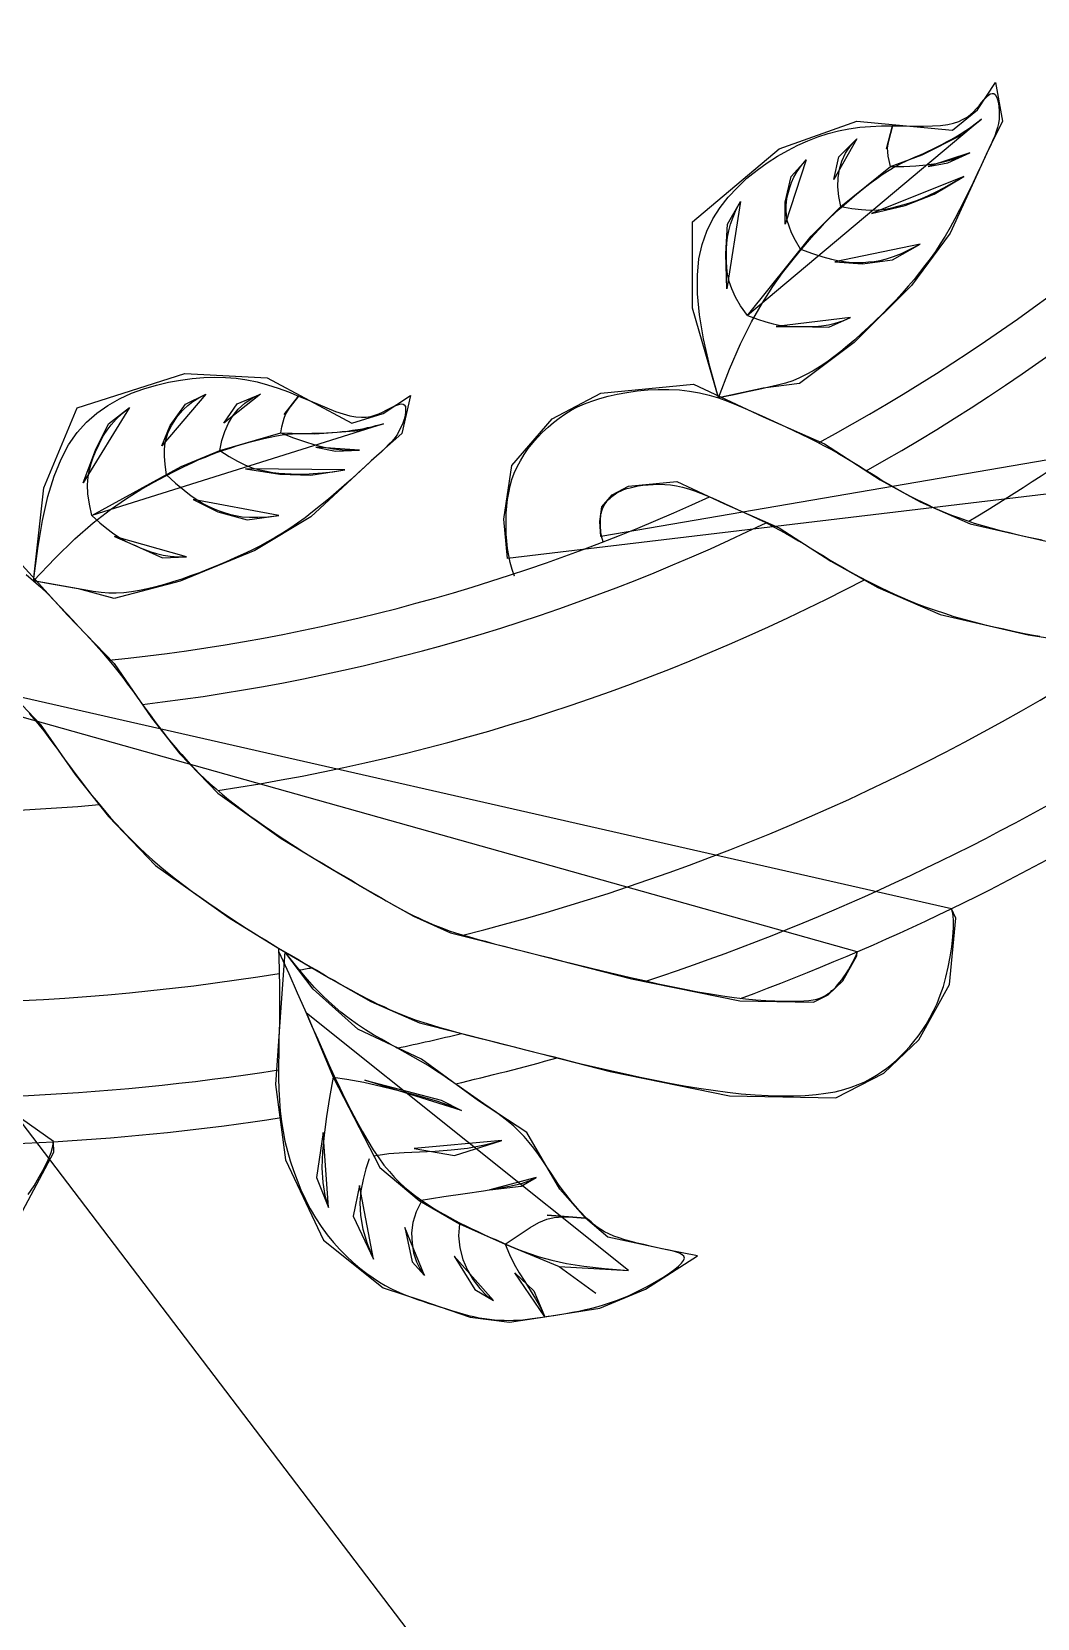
# Model space of a CAD drawing. Header units: metres. Extents: x -2293 to -1333, y 0 to 2180.
# Drawn here: x -1806.8 to -1760.3, y 1544.8 to 1618.2 of the extents above; entities that cross this region are included whole.
import ezdxf

# ---------------------------------------------------------------- set-up
doc = ezdxf.new("R2010")
doc.units = ezdxf.units.M
doc.layers.add('3', color=3, linetype='Continuous')

msp = doc.modelspace()

# ---------------------------------------------------------------- linework, layer by layer
at = {"layer": '3'}
msp.add_line((-2212.86, 2100), (-1412.86, 1050), dxfattribs=at)
for points in [[(-1775.04, 1601.22), (-1775.04, 1601.22), (-1775.44, 1602.68), (-1775.73, 1603.95), (-1775.92, 1605.07), (-1776.02, 1606.04), (-1776.02, 1606.9), (-1775.95, 1607.65), (-1775.8, 1608.32), (-1775.58, 1608.93), (-1775.3, 1609.5), (-1774.97, 1610.03), (-1774.59, 1610.51), (-1774.17, 1610.96), (-1773.73, 1611.38), (-1773.26, 1611.75), (-1772.79, 1612.09), (-1772.31, 1612.4), (-1771.84, 1612.67), (-1771.37, 1612.91), (-1770.91, 1613.12), (-1770.44, 1613.3), (-1769.97, 1613.45), (-1769.49, 1613.58), (-1769.01, 1613.67), (-1768.51, 1613.74), (-1768.01, 1613.78), (-1767.5, 1613.8), (-1766.99, 1613.8), (-1766.49, 1613.8), (-1766.01, 1613.79), (-1765.56, 1613.79), (-1765.14, 1613.8), (-1764.77, 1613.82), (-1764.44, 1613.87), (-1764.17, 1613.93), (-1763.93, 1614.01), (-1763.72, 1614.11), (-1763.54, 1614.21), (-1763.38, 1614.33), (-1763.25, 1614.46), (-1763.12, 1614.6), (-1762.99, 1614.74), (-1762.88, 1614.88), (-1762.77, 1615.01), (-1762.66, 1615.12), (-1762.56, 1615.21), (-1762.47, 1615.28), (-1762.38, 1615.31), (-1762.31, 1615.3), (-1762.24, 1615.25), (-1762.18, 1615.15), (-1762.13, 1615.02), (-1762.09, 1614.86), (-1762.07, 1614.69), (-1762.05, 1614.5), (-1762.05, 1614.3), (-1762.06, 1614.11), (-1762.09, 1613.92), (-1762.13, 1613.73), (-1762.19, 1613.54), (-1762.26, 1613.34), (-1762.36, 1613.12), (-1762.46, 1612.88), (-1762.59, 1612.62), (-1762.73, 1612.31), (-1762.89, 1611.97), (-1763.07, 1611.59), (-1763.26, 1611.19), (-1763.46, 1610.78), (-1763.67, 1610.35), (-1763.89, 1609.92), (-1764.11, 1609.5), (-1764.33, 1609.1), (-1764.56, 1608.71), (-1764.78, 1608.35), (-1765.01, 1608), (-1765.25, 1607.66), (-1765.49, 1607.34), (-1765.74, 1607.02), (-1765.99, 1606.7), (-1766.27, 1606.39), (-1766.55, 1606.07), (-1766.84, 1605.75), (-1767.15, 1605.43), (-1767.46, 1605.11), (-1767.78, 1604.8), (-1768.1, 1604.5), (-1768.42, 1604.2), (-1768.74, 1603.91), (-1769.07, 1603.63), (-1769.39, 1603.37), (-1769.71, 1603.12), (-1770.03, 1602.88), (-1770.34, 1602.67), (-1770.66, 1602.47), (-1770.98, 1602.3), (-1771.29, 1602.15), (-1771.61, 1602.02), (-1771.95, 1601.91), (-1772.31, 1601.81), (-1772.71, 1601.72), (-1773.17, 1601.62), (-1773.7, 1601.5), (-1774.32, 1601.37), (-1775.04, 1601.22), (-1776.25, 1605.37), (-1776.25, 1609.37), (-1772.24, 1612.75), (-1768.65, 1614.02), (-1764.22, 1613.6), (-1763.06, 1614.55), (-1762.22, 1615.81), (-1761.9, 1614.02), (-1762.54, 1612.75), (-1764.33, 1608.85), (-1766.12, 1606.42), (-1768.76, 1603.78), (-1771.29, 1601.89), (-1772.98, 1601.67), (-1775.04, 1601.22)], [(-1775.04, 1601.22), (-1775.04, 1601.22), (-1774.53, 1602.56), (-1774.02, 1603.73), (-1773.51, 1604.74), (-1773.01, 1605.62), (-1772.53, 1606.37), (-1772.08, 1607.01), (-1771.65, 1607.55), (-1771.27, 1608.02), (-1770.93, 1608.42), (-1770.63, 1608.76), (-1770.36, 1609.06), (-1770.12, 1609.32), (-1769.89, 1609.55), (-1769.67, 1609.76), (-1769.46, 1609.96), (-1769.23, 1610.16), (-1769, 1610.36), (-1768.75, 1610.57), (-1768.49, 1610.78), (-1768.24, 1610.99), (-1767.98, 1611.18), (-1767.72, 1611.37), (-1767.47, 1611.55), (-1767.23, 1611.71), (-1767, 1611.85), (-1766.78, 1611.97), (-1766.57, 1612.08), (-1766.37, 1612.18), (-1766.17, 1612.27), (-1765.97, 1612.36), (-1765.77, 1612.44), (-1765.56, 1612.53), (-1765.35, 1612.63), (-1765.14, 1612.73), (-1764.92, 1612.83), (-1764.71, 1612.94), (-1764.49, 1613.06), (-1764.28, 1613.17), (-1764.07, 1613.3), (-1763.86, 1613.42), (-1763.67, 1613.55), (-1763.48, 1613.67), (-1763.31, 1613.79), (-1763.17, 1613.9), (-1763.04, 1613.99), (-1762.95, 1614.06), (-1762.89, 1614.11), (-1762.87, 1614.12), (-1773.7, 1605.04), (-1770.76, 1608.71), (-1769.39, 1610.08), (-1767.09, 1611.92), (-1765.62, 1612.47), (-1763.79, 1613.39), (-1762.87, 1614.12), (-1762.87, 1614.12)], [(-1767.09, 1611.92), (-1767.09, 1611.92), (-1767.15, 1612.2), (-1767.19, 1612.41), (-1767.21, 1612.6), (-1767.22, 1612.78), (-1767.19, 1612.96), (-1767.15, 1613.18), (-1767.08, 1613.45), (-1766.99, 1613.8), (-1767.27, 1612.75), (-1766.99, 1613.8)], [(-1769.39, 1610.08), (-1769.39, 1610.08), (-1769.48, 1610.54), (-1769.52, 1610.98), (-1769.51, 1611.4), (-1769.45, 1611.8), (-1769.33, 1612.18), (-1769.16, 1612.54), (-1768.93, 1612.88), (-1768.65, 1613.21), (-1769.71, 1611.32), (-1769.48, 1612.38), (-1768.65, 1613.21)], [(-1771.25, 1608.1), (-1771.25, 1608.1), (-1771.48, 1608.5), (-1771.66, 1608.86), (-1771.78, 1609.16), (-1771.86, 1609.43), (-1771.9, 1609.68), (-1771.92, 1609.9), (-1771.91, 1610.11), (-1771.89, 1610.31), (-1771.86, 1610.52), (-1771.81, 1610.74), (-1771.75, 1610.96), (-1771.67, 1611.19), (-1771.56, 1611.43), (-1771.41, 1611.69), (-1771.22, 1611.96), (-1770.99, 1612.24), (-1771.96, 1609.26), (-1771.96, 1610.27), (-1771.68, 1611.46), (-1770.99, 1612.24)], [(-1767.09, 1611.92), (-1767.09, 1611.92), (-1766.47, 1611.93), (-1765.92, 1611.96), (-1765.43, 1612), (-1764.98, 1612.07), (-1764.57, 1612.16), (-1764.17, 1612.27), (-1763.8, 1612.4), (-1763.42, 1612.56), (-1765.35, 1611.92), (-1764.43, 1612.1), (-1763.42, 1612.56)], [(-1769.39, 1610.08), (-1769.39, 1610.08), (-1768.88, 1609.99), (-1768.43, 1609.93), (-1768.03, 1609.91), (-1767.66, 1609.92), (-1767.33, 1609.96), (-1767.02, 1610.02), (-1766.74, 1610.09), (-1766.46, 1610.17), (-1766.19, 1610.25), (-1765.92, 1610.34), (-1765.63, 1610.45), (-1765.32, 1610.59), (-1764.98, 1610.75), (-1764.61, 1610.94), (-1764.18, 1611.18), (-1763.7, 1611.46), (-1767.96, 1609.76), (-1766.4, 1610.13), (-1765.07, 1610.64), (-1763.7, 1611.46)], [(-1773.7, 1605.04), (-1773.7, 1605.04), (-1774.02, 1605.48), (-1774.26, 1605.89), (-1774.43, 1606.27), (-1774.55, 1606.61), (-1774.63, 1606.94), (-1774.66, 1607.25), (-1774.68, 1607.54), (-1774.67, 1607.82), (-1774.67, 1608.1), (-1774.65, 1608.38), (-1774.62, 1608.66), (-1774.57, 1608.95), (-1774.49, 1609.26), (-1774.37, 1609.58), (-1774.22, 1609.93), (-1774.02, 1610.31), (-1774.66, 1606.27), (-1774.71, 1607.88), (-1774.62, 1609.26), (-1774.02, 1610.31)], [(-1771.25, 1608.1), (-1771.25, 1608.1), (-1770.7, 1607.9), (-1770.22, 1607.75), (-1769.81, 1607.64), (-1769.46, 1607.57), (-1769.14, 1607.52), (-1768.86, 1607.49), (-1768.6, 1607.49), (-1768.35, 1607.49), (-1768.1, 1607.51), (-1767.84, 1607.53), (-1767.57, 1607.58), (-1767.27, 1607.65), (-1766.94, 1607.76), (-1766.58, 1607.9), (-1766.17, 1608.1), (-1765.71, 1608.34), (-1769.66, 1607.51), (-1768.38, 1607.42), (-1767, 1607.61), (-1765.71, 1608.34)], [(-1773.7, 1605.04), (-1773.7, 1605.04), (-1773.24, 1604.87), (-1772.85, 1604.74), (-1772.52, 1604.65), (-1772.23, 1604.59), (-1771.98, 1604.56), (-1771.75, 1604.53), (-1771.53, 1604.52), (-1771.3, 1604.52), (-1771.07, 1604.52), (-1770.82, 1604.52), (-1770.55, 1604.53), (-1770.27, 1604.56), (-1769.96, 1604.61), (-1769.64, 1604.68), (-1769.29, 1604.79), (-1768.93, 1604.95), (-1772.37, 1604.53), (-1771.45, 1604.53), (-1769.94, 1604.49), (-1768.93, 1604.95)], [(-1730.01, 1603.46), (-1780.48, 1594.82), (-1780.54, 1595.51), (-1780.44, 1596.18), (-1779.96, 1596.74), (-1779.2, 1597.14), (-1776.97, 1597.36), (-1774.8, 1596.34), (-1772.23, 1595.21), (-1769.84, 1593.67), (-1767.67, 1592.46), (-1764.79, 1591.21), (-1760.72, 1590.27), (-1758.1, 1589.86)], [(-1806.73, 1592.76), (-1806.73, 1592.76), (-1806.54, 1594.26), (-1806.32, 1595.56), (-1806.07, 1596.66), (-1805.78, 1597.6), (-1805.46, 1598.39), (-1805.11, 1599.06), (-1804.71, 1599.62), (-1804.28, 1600.1), (-1803.8, 1600.52), (-1803.29, 1600.88), (-1802.75, 1601.18), (-1802.2, 1601.44), (-1801.63, 1601.65), (-1801.05, 1601.82), (-1800.49, 1601.95), (-1799.93, 1602.05), (-1799.39, 1602.12), (-1798.86, 1602.17), (-1798.35, 1602.18), (-1797.85, 1602.17), (-1797.36, 1602.13), (-1796.87, 1602.06), (-1796.39, 1601.96), (-1795.91, 1601.83), (-1795.42, 1601.68), (-1794.94, 1601.5), (-1794.47, 1601.31), (-1794.01, 1601.12), (-1793.57, 1600.93), (-1793.16, 1600.76), (-1792.77, 1600.6), (-1792.41, 1600.48), (-1792.1, 1600.4), (-1791.82, 1600.35), (-1791.56, 1600.33), (-1791.34, 1600.34), (-1791.13, 1600.37), (-1790.94, 1600.42), (-1790.76, 1600.49), (-1790.59, 1600.57), (-1790.42, 1600.65), (-1790.26, 1600.73), (-1790.11, 1600.81), (-1789.97, 1600.87), (-1789.84, 1600.92), (-1789.73, 1600.95), (-1789.64, 1600.94), (-1789.58, 1600.91), (-1789.53, 1600.83), (-1789.52, 1600.72), (-1789.52, 1600.58), (-1789.54, 1600.42), (-1789.59, 1600.24), (-1789.65, 1600.06), (-1789.72, 1599.88), (-1789.81, 1599.71), (-1789.9, 1599.54), (-1790.01, 1599.39), (-1790.14, 1599.23), (-1790.29, 1599.08), (-1790.45, 1598.91), (-1790.64, 1598.73), (-1790.86, 1598.53), (-1791.11, 1598.31), (-1791.39, 1598.05), (-1791.7, 1597.77), (-1792.02, 1597.47), (-1792.37, 1597.17), (-1792.73, 1596.85), (-1793.09, 1596.54), (-1793.46, 1596.24), (-1793.82, 1595.95), (-1794.17, 1595.68), (-1794.52, 1595.43), (-1794.87, 1595.19), (-1795.21, 1594.97), (-1795.56, 1594.76), (-1795.91, 1594.56), (-1796.27, 1594.37), (-1796.64, 1594.18), (-1797.03, 1594), (-1797.42, 1593.82), (-1797.82, 1593.64), (-1798.23, 1593.47), (-1798.65, 1593.3), (-1799.06, 1593.14), (-1799.47, 1592.99), (-1799.88, 1592.84), (-1800.29, 1592.71), (-1800.68, 1592.59), (-1801.07, 1592.48), (-1801.46, 1592.39), (-1801.83, 1592.31), (-1802.2, 1592.25), (-1802.56, 1592.21), (-1802.91, 1592.19), (-1803.25, 1592.2), (-1803.6, 1592.22), (-1803.98, 1592.27), (-1804.39, 1592.34), (-1804.85, 1592.42), (-1805.38, 1592.52), (-1806, 1592.63), (-1806.73, 1592.76), (-1806.26, 1597.06), (-1804.72, 1600.76), (-1799.73, 1602.35), (-1795.93, 1602.15), (-1792, 1600.06), (-1790.56, 1600.5), (-1789.3, 1601.34), (-1789.69, 1599.57), (-1790.76, 1598.64), (-1793.91, 1595.72), (-1796.5, 1594.16), (-1799.95, 1592.74), (-1803.01, 1591.95), (-1804.65, 1592.4), (-1806.73, 1592.76)], [(-1800.59, 1597.67), (-1800.59, 1597.67), (-1800.65, 1598.14), (-1800.68, 1598.53), (-1800.67, 1598.86), (-1800.64, 1599.14), (-1800.59, 1599.38), (-1800.52, 1599.59), (-1800.43, 1599.78), (-1800.33, 1599.96), (-1800.23, 1600.14), (-1800.1, 1600.33), (-1799.96, 1600.51), (-1799.8, 1600.69), (-1799.6, 1600.87), (-1799.37, 1601.05), (-1799.09, 1601.23), (-1798.77, 1601.4), (-1800.8, 1599.01), (-1800.41, 1599.95), (-1799.7, 1600.94), (-1798.77, 1601.4)], [(-1798.11, 1598.79), (-1798.11, 1598.79), (-1798.02, 1599.25), (-1797.89, 1599.67), (-1797.72, 1600.06), (-1797.51, 1600.4), (-1797.26, 1600.71), (-1796.96, 1600.98), (-1796.62, 1601.21), (-1796.24, 1601.4), (-1797.93, 1600.06), (-1797.32, 1600.95), (-1796.24, 1601.4)], [(-1795.29, 1599.61), (-1795.29, 1599.61), (-1795.24, 1599.89), (-1795.19, 1600.11), (-1795.14, 1600.29), (-1795.08, 1600.45), (-1794.99, 1600.61), (-1794.86, 1600.8), (-1794.69, 1601.02), (-1794.47, 1601.31), (-1795.14, 1600.45), (-1794.47, 1601.31)], [(-1733.28, 1599.95), (-1784.8, 1593.8), (-1784.97, 1595.61), (-1784.61, 1598.09), (-1782.74, 1600.25), (-1780.49, 1601.44), (-1776.2, 1601.86), (-1772.98, 1600.35), (-1770.14, 1599.1), (-1767.57, 1597.44), (-1765.72, 1596.41), (-1763.4, 1595.4), (-1759.89, 1594.59)], [(-1784.48, 1592.98), (-1784.48, 1592.98), (-1784.59, 1593.29), (-1784.68, 1593.61), (-1784.75, 1593.93), (-1784.8, 1594.26), (-1784.84, 1594.59), (-1784.86, 1594.92), (-1784.87, 1595.25), (-1784.87, 1595.57), (-1784.86, 1595.89), (-1784.84, 1596.21), (-1784.8, 1596.53), (-1784.75, 1596.84), (-1784.68, 1597.15), (-1784.6, 1597.45), (-1784.49, 1597.74), (-1784.36, 1598.04), (-1784.21, 1598.32), (-1784.04, 1598.6), (-1783.85, 1598.88), (-1783.64, 1599.14), (-1783.42, 1599.4), (-1783.18, 1599.64), (-1782.93, 1599.87), (-1782.68, 1600.09), (-1782.42, 1600.29), (-1782.15, 1600.47), (-1781.86, 1600.65), (-1781.57, 1600.81), (-1781.25, 1600.95), (-1780.91, 1601.08), (-1780.54, 1601.2), (-1780.15, 1601.31), (-1779.73, 1601.4), (-1779.28, 1601.48), (-1778.81, 1601.55), (-1778.32, 1601.59), (-1777.83, 1601.62), (-1777.34, 1601.62), (-1776.85, 1601.59), (-1776.38, 1601.54), (-1775.92, 1601.46), (-1775.47, 1601.35), (-1775.04, 1601.22), (-1774.62, 1601.07), (-1774.21, 1600.91), (-1773.81, 1600.74), (-1773.42, 1600.56), (-1773.04, 1600.39), (-1772.67, 1600.22), (-1772.3, 1600.05), (-1771.93, 1599.89), (-1771.57, 1599.72), (-1771.22, 1599.55), (-1770.87, 1599.38), (-1770.52, 1599.21), (-1770.18, 1599.03), (-1769.85, 1598.85), (-1769.52, 1598.66), (-1769.19, 1598.47), (-1768.88, 1598.28), (-1768.57, 1598.09), (-1768.26, 1597.9), (-1767.97, 1597.72), (-1767.69, 1597.55), (-1767.42, 1597.38), (-1767.16, 1597.23), (-1766.9, 1597.08), (-1766.65, 1596.94), (-1766.4, 1596.8), (-1766.15, 1596.67), (-1765.9, 1596.54), (-1765.64, 1596.41), (-1765.38, 1596.29), (-1765.11, 1596.16), (-1764.82, 1596.03), (-1764.53, 1595.91), (-1764.22, 1595.79), (-1763.9, 1595.67), (-1763.56, 1595.55), (-1763.21, 1595.43), (-1762.83, 1595.32), (-1762.44, 1595.21), (-1762.05, 1595.11), (-1761.65, 1595.01), (-1761.24, 1594.91), (-1760.84, 1594.82), (-1760.45, 1594.74), (-1760.07, 1594.66)], [(-1804.03, 1595.78), (-1804.03, 1595.78), (-1804.15, 1596.31), (-1804.22, 1596.78), (-1804.24, 1597.2), (-1804.21, 1597.57), (-1804.15, 1597.89), (-1804.07, 1598.19), (-1803.97, 1598.47), (-1803.86, 1598.73), (-1803.75, 1598.98), (-1803.63, 1599.23), (-1803.49, 1599.48), (-1803.33, 1599.73), (-1803.14, 1599.98), (-1802.91, 1600.24), (-1802.63, 1600.5), (-1802.3, 1600.78), (-1804.44, 1597.29), (-1803.87, 1598.8), (-1803.26, 1600.03), (-1802.3, 1600.78)], [(-1806.73, 1592.76), (-1806.73, 1592.76), (-1805.74, 1593.81), (-1804.82, 1594.7), (-1803.97, 1595.44), (-1803.17, 1596.06), (-1802.44, 1596.57), (-1801.77, 1596.98), (-1801.17, 1597.32), (-1800.64, 1597.61), (-1800.17, 1597.85), (-1799.77, 1598.05), (-1799.4, 1598.22), (-1799.08, 1598.37), (-1798.78, 1598.49), (-1798.5, 1598.61), (-1798.22, 1598.71), (-1797.94, 1598.81), (-1797.64, 1598.9), (-1797.34, 1599), (-1797.02, 1599.1), (-1796.7, 1599.19), (-1796.39, 1599.27), (-1796.08, 1599.35), (-1795.78, 1599.41), (-1795.5, 1599.47), (-1795.23, 1599.51), (-1794.98, 1599.54), (-1794.75, 1599.56), (-1794.52, 1599.57), (-1794.3, 1599.58), (-1794.08, 1599.58), (-1793.86, 1599.59), (-1793.64, 1599.59), (-1793.41, 1599.6), (-1793.18, 1599.61), (-1792.94, 1599.63), (-1792.69, 1599.64), (-1792.45, 1599.67), (-1792.21, 1599.69), (-1791.97, 1599.73), (-1791.73, 1599.76), (-1791.5, 1599.8), (-1791.28, 1599.85), (-1791.08, 1599.89), (-1790.9, 1599.94), (-1790.76, 1599.98), (-1790.64, 1600.01), (-1790.57, 1600.03), (-1790.54, 1600.03), (-1804.03, 1595.78), (-1799.91, 1598.05), (-1798.11, 1598.79), (-1795.29, 1599.61), (-1793.72, 1599.56), (-1791.67, 1599.71), (-1790.54, 1600.03), (-1790.54, 1600.03)], [(-1795.29, 1599.61), (-1795.29, 1599.61), (-1794.71, 1599.38), (-1794.2, 1599.2), (-1793.72, 1599.05), (-1793.28, 1598.94), (-1792.86, 1598.87), (-1792.46, 1598.82), (-1792.06, 1598.8), (-1791.65, 1598.8), (-1793.68, 1598.95), (-1792.76, 1598.76), (-1791.65, 1598.8)], [(-1798.11, 1598.79), (-1798.11, 1598.79), (-1797.68, 1598.51), (-1797.29, 1598.29), (-1796.92, 1598.11), (-1796.58, 1597.98), (-1796.26, 1597.89), (-1795.95, 1597.83), (-1795.66, 1597.78), (-1795.38, 1597.75), (-1795.1, 1597.72), (-1794.81, 1597.71), (-1794.5, 1597.7), (-1794.17, 1597.7), (-1793.79, 1597.72), (-1793.37, 1597.76), (-1792.88, 1597.81), (-1792.33, 1597.89), (-1796.92, 1597.95), (-1795.34, 1597.7), (-1793.91, 1597.65), (-1792.33, 1597.89)], [(-1800.59, 1597.67), (-1800.59, 1597.67), (-1800.16, 1597.28), (-1799.77, 1596.96), (-1799.44, 1596.7), (-1799.14, 1596.5), (-1798.87, 1596.33), (-1798.62, 1596.2), (-1798.38, 1596.1), (-1798.15, 1596), (-1797.91, 1595.92), (-1797.66, 1595.84), (-1797.39, 1595.78), (-1797.08, 1595.73), (-1796.74, 1595.71), (-1796.35, 1595.7), (-1795.9, 1595.73), (-1795.39, 1595.78), (-1799.35, 1596.53), (-1798.2, 1595.95), (-1796.85, 1595.59), (-1795.39, 1595.78)], [(-1780.38, 1594.57), (-1780.38, 1594.57), (-1780.41, 1594.67), (-1780.44, 1594.77), (-1780.46, 1594.88), (-1780.48, 1595), (-1780.49, 1595.11), (-1780.5, 1595.23), (-1780.51, 1595.34), (-1780.51, 1595.45), (-1780.51, 1595.55), (-1780.5, 1595.65), (-1780.49, 1595.75), (-1780.48, 1595.84), (-1780.46, 1595.92), (-1780.44, 1596), (-1780.41, 1596.09), (-1780.38, 1596.16), (-1780.34, 1596.24), (-1780.3, 1596.31), (-1780.24, 1596.39), (-1780.19, 1596.46), (-1780.13, 1596.52), (-1780.06, 1596.59), (-1779.99, 1596.65), (-1779.91, 1596.71), (-1779.83, 1596.77), (-1779.75, 1596.83), (-1779.65, 1596.88), (-1779.54, 1596.93), (-1779.42, 1596.98), (-1779.28, 1597.03), (-1779.13, 1597.07), (-1778.95, 1597.11), (-1778.76, 1597.15), (-1778.54, 1597.18), (-1778.3, 1597.21), (-1778.06, 1597.22), (-1777.8, 1597.23), (-1777.53, 1597.22), (-1777.26, 1597.2), (-1776.98, 1597.16), (-1776.71, 1597.1), (-1776.43, 1597.02), (-1776.16, 1596.93), (-1775.88, 1596.82), (-1775.6, 1596.71), (-1775.31, 1596.59), (-1775.03, 1596.46), (-1774.73, 1596.32), (-1774.43, 1596.19), (-1774.13, 1596.05), (-1773.82, 1595.91), (-1773.51, 1595.77), (-1773.2, 1595.62), (-1772.88, 1595.47), (-1772.57, 1595.31), (-1772.26, 1595.14), (-1771.95, 1594.97), (-1771.65, 1594.8), (-1771.34, 1594.62), (-1771.04, 1594.44), (-1770.75, 1594.26), (-1770.45, 1594.08), (-1770.16, 1593.9), (-1769.88, 1593.72), (-1769.59, 1593.55), (-1769.31, 1593.39), (-1769.03, 1593.23), (-1768.75, 1593.07), (-1768.46, 1592.91), (-1768.17, 1592.76), (-1767.86, 1592.61), (-1767.55, 1592.45), (-1767.23, 1592.3), (-1766.9, 1592.15), (-1766.55, 1591.99), (-1766.19, 1591.84), (-1765.82, 1591.69), (-1765.43, 1591.54), (-1765.02, 1591.4), (-1764.59, 1591.26), (-1764.15, 1591.12), (-1763.69, 1590.99), (-1763.23, 1590.87), (-1762.76, 1590.75), (-1762.3, 1590.64), (-1761.84, 1590.54), (-1761.39, 1590.44), (-1760.96, 1590.35), (-1760.56, 1590.27), (-1760.17, 1590.2)], [(-1806.98, 1564.38), (-1806.71, 1564.78), (-1806.47, 1565.19), (-1806.25, 1565.6), (-1806.06, 1565.98), (-1805.92, 1566.32), (-1805.84, 1566.61), (-1805.81, 1566.83), (-1847.6, 1596.41)], [(-1804.03, 1595.78), (-1804.03, 1595.78), (-1803.67, 1595.45), (-1803.35, 1595.19), (-1803.08, 1594.98), (-1802.84, 1594.81), (-1802.62, 1594.68), (-1802.42, 1594.57), (-1802.22, 1594.48), (-1802.01, 1594.39), (-1801.8, 1594.29), (-1801.56, 1594.2), (-1801.31, 1594.11), (-1801.04, 1594.02), (-1800.74, 1593.95), (-1800.41, 1593.9), (-1800.05, 1593.87), (-1799.65, 1593.87), (-1802.99, 1594.81), (-1802.14, 1594.45), (-1800.76, 1593.83), (-1799.65, 1593.87)], [(-1807.55, 1593.81), (-1805.16, 1591.17), (-1803.01, 1588.94), (-1801.27, 1586.42), (-1799.96, 1584.76), (-1798.2, 1582.94), (-1795.27, 1580.84), (-1793.17, 1579.57), (-1790.78, 1578.17), (-1789.15, 1577.25), (-1787.44, 1576.49), (-1784.38, 1575.71), (-1779.07, 1574.36), (-1774.05, 1573.33), (-1770.65, 1573.27), (-1769.97, 1573.62), (-1769.29, 1574.26), (-1768.65, 1575.42), (-1768.63, 1575.61)], [(-1807.07, 1593.05), (-1806.73, 1592.76), (-1806.39, 1592.47), (-1806.08, 1592.16), (-1805.78, 1591.85), (-1805.48, 1591.54), (-1805.2, 1591.24), (-1804.92, 1590.94), (-1804.64, 1590.64), (-1804.36, 1590.35), (-1804.1, 1590.06), (-1803.83, 1589.77), (-1803.58, 1589.48), (-1803.32, 1589.18), (-1803.08, 1588.89), (-1802.84, 1588.59), (-1802.6, 1588.29), (-1802.38, 1587.99), (-1802.16, 1587.69), (-1801.94, 1587.39), (-1801.74, 1587.11), (-1801.54, 1586.83), (-1801.34, 1586.56), (-1801.15, 1586.31), (-1800.97, 1586.06), (-1800.79, 1585.83), (-1800.61, 1585.6), (-1800.44, 1585.38), (-1800.26, 1585.16), (-1800.07, 1584.95), (-1799.88, 1584.73), (-1799.69, 1584.51), (-1799.49, 1584.29), (-1799.27, 1584.07), (-1799.05, 1583.84), (-1798.81, 1583.61), (-1798.56, 1583.38), (-1798.29, 1583.14), (-1798.01, 1582.89), (-1797.71, 1582.65), (-1797.39, 1582.4), (-1797.06, 1582.15), (-1796.73, 1581.9), (-1796.39, 1581.66), (-1796.06, 1581.43), (-1795.73, 1581.2), (-1795.41, 1580.98), (-1795.1, 1580.78), (-1794.8, 1580.58), (-1794.51, 1580.4), (-1794.23, 1580.22), (-1793.95, 1580.05), (-1793.68, 1579.88), (-1793.4, 1579.72), (-1793.12, 1579.55), (-1792.84, 1579.38), (-1792.55, 1579.21), (-1792.27, 1579.05), (-1791.98, 1578.88), (-1791.7, 1578.71), (-1791.43, 1578.55), (-1791.16, 1578.4), (-1790.91, 1578.25), (-1790.66, 1578.11), (-1790.42, 1577.97), (-1790.2, 1577.84), (-1789.98, 1577.72), (-1789.76, 1577.6), (-1789.55, 1577.49), (-1789.35, 1577.38), (-1789.14, 1577.27), (-1788.93, 1577.17), (-1788.71, 1577.07), (-1788.49, 1576.97), (-1788.26, 1576.87), (-1788.02, 1576.77), (-1787.77, 1576.68), (-1787.5, 1576.58), (-1787.21, 1576.49), (-1786.9, 1576.39), (-1786.57, 1576.29), (-1786.21, 1576.19), (-1785.83, 1576.09), (-1785.42, 1575.98), (-1784.98, 1575.87), (-1784.51, 1575.75), (-1784, 1575.62), (-1783.46, 1575.48), (-1782.89, 1575.34), (-1782.3, 1575.19), (-1781.68, 1575.03), (-1781.05, 1574.88), (-1780.41, 1574.72), (-1779.76, 1574.57), (-1779.12, 1574.42), (-1778.47, 1574.27), (-1777.84, 1574.13), (-1777.21, 1574), (-1776.6, 1573.87), (-1776, 1573.76), (-1775.42, 1573.66), (-1774.86, 1573.57), (-1774.32, 1573.49), (-1773.8, 1573.43), (-1773.32, 1573.38), (-1772.86, 1573.35), (-1772.44, 1573.33), (-1772.05, 1573.32), (-1771.69, 1573.32), (-1771.38, 1573.32), (-1771.1, 1573.34), (-1770.87, 1573.36), (-1770.67, 1573.39), (-1770.5, 1573.42), (-1770.36, 1573.46), (-1770.25, 1573.51), (-1770.15, 1573.56), (-1770.05, 1573.61), (-1769.97, 1573.67), (-1769.88, 1573.73), (-1769.8, 1573.81), (-1769.71, 1573.88), (-1769.62, 1573.97), (-1769.53, 1574.07), (-1769.44, 1574.18), (-1769.34, 1574.31), (-1769.24, 1574.45), (-1769.14, 1574.6), (-1769.03, 1574.77), (-1768.93, 1574.94), (-1768.84, 1575.11), (-1768.76, 1575.26), (-1768.69, 1575.41), (-1768.65, 1575.52), (-1768.63, 1575.61), (-1818.58, 1589.64)], [(-1806.94, 1586.63), (-1806.71, 1586.36), (-1806.48, 1586.09), (-1806.26, 1585.82), (-1806.05, 1585.54), (-1805.84, 1585.26), (-1805.63, 1584.97), (-1805.42, 1584.69), (-1805.22, 1584.41), (-1805.02, 1584.14), (-1804.82, 1583.87), (-1804.63, 1583.6), (-1804.43, 1583.34), (-1804.23, 1583.09), (-1804.03, 1582.83), (-1803.82, 1582.58), (-1803.61, 1582.32), (-1803.39, 1582.07), (-1803.17, 1581.8), (-1802.93, 1581.54), (-1802.68, 1581.27), (-1802.42, 1581), (-1802.14, 1580.72), (-1801.85, 1580.43), (-1801.55, 1580.15), (-1801.23, 1579.86), (-1800.89, 1579.57), (-1800.53, 1579.27), (-1800.16, 1578.98), (-1799.78, 1578.69), (-1799.39, 1578.4), (-1799, 1578.12), (-1798.62, 1577.85), (-1798.24, 1577.59), (-1797.88, 1577.34), (-1797.53, 1577.11), (-1797.2, 1576.9), (-1796.89, 1576.7), (-1796.58, 1576.5), (-1796.28, 1576.32), (-1795.98, 1576.14), (-1795.69, 1575.96), (-1795.4, 1575.78), (-1795.1, 1575.61), (-1794.8, 1575.43), (-1794.51, 1575.26), (-1794.21, 1575.08), (-1793.92, 1574.91), (-1793.63, 1574.75), (-1793.35, 1574.58), (-1793.08, 1574.42), (-1792.81, 1574.27), (-1792.56, 1574.12), (-1792.31, 1573.98), (-1792.06, 1573.84), (-1791.81, 1573.71), (-1791.57, 1573.58), (-1791.32, 1573.45), (-1791.06, 1573.32), (-1790.8, 1573.19), (-1790.53, 1573.07), (-1790.26, 1572.94), (-1789.97, 1572.82), (-1789.67, 1572.69), (-1789.36, 1572.57), (-1789.03, 1572.45), (-1788.68, 1572.34), (-1788.32, 1572.22), (-1787.93, 1572.11), (-1787.53, 1571.99), (-1787.1, 1571.87), (-1786.65, 1571.75), (-1786.17, 1571.63), (-1785.66, 1571.5), (-1785.13, 1571.36), (-1784.56, 1571.22), (-1783.97, 1571.07), (-1783.35, 1570.91), (-1782.71, 1570.76), (-1782.06, 1570.59), (-1781.39, 1570.43), (-1780.72, 1570.27), (-1780.04, 1570.11), (-1779.35, 1569.96), (-1778.67, 1569.81), (-1777.98, 1569.67), (-1777.3, 1569.53), (-1776.63, 1569.41), (-1775.96, 1569.3), (-1775.29, 1569.2), (-1774.63, 1569.11), (-1773.99, 1569.04), (-1773.35, 1568.99), (-1772.74, 1568.96), (-1772.14, 1568.94), (-1771.58, 1568.94), (-1771.04, 1568.96), (-1770.53, 1569), (-1770.07, 1569.06), (-1769.64, 1569.13), (-1769.25, 1569.23), (-1768.9, 1569.34), (-1768.58, 1569.46), (-1768.28, 1569.59), (-1768, 1569.74), (-1767.74, 1569.9), (-1767.5, 1570.06), (-1767.26, 1570.23), (-1767.03, 1570.41), (-1766.81, 1570.6), (-1766.6, 1570.8), (-1766.4, 1571), (-1766.19, 1571.22), (-1766, 1571.46), (-1765.81, 1571.71), (-1765.62, 1571.97), (-1765.43, 1572.25), (-1765.26, 1572.55), (-1765.09, 1572.88), (-1764.93, 1573.22), (-1764.78, 1573.6), (-1764.64, 1574), (-1764.52, 1574.43), (-1764.41, 1574.89), (-1764.32, 1575.37), (-1764.25, 1575.84), (-1764.2, 1576.3), (-1764.17, 1576.72), (-1764.17, 1577.09), (-1764.2, 1577.39), (-1764.27, 1577.6), (-1814.2, 1588.94)], [(-1808.37, 1588.17), (-1806.43, 1586.14), (-1804.81, 1583.8), (-1803.27, 1581.86), (-1801.09, 1579.59), (-1797.69, 1577.17), (-1795.43, 1575.79), (-1792.98, 1574.36), (-1791.13, 1573.31), (-1788.87, 1572.32), (-1785.46, 1571.45), (-1780.05, 1570.07), (-1774.53, 1568.94), (-1769.62, 1568.85), (-1767.4, 1569.99), (-1765.77, 1571.54), (-1764.35, 1574.09), (-1764.06, 1577.16), (-1764.27, 1577.6)], [(-1795.4, 1575.78), (-1795.4, 1575.78), (-1795.37, 1574.8), (-1795.35, 1573.89), (-1795.35, 1573.06), (-1795.36, 1572.3), (-1795.38, 1571.6), (-1795.39, 1570.95), (-1795.4, 1570.34), (-1795.4, 1569.78), (-1795.39, 1569.24), (-1795.36, 1568.72), (-1795.32, 1568.23), (-1795.26, 1567.76), (-1795.19, 1567.29), (-1795.1, 1566.84), (-1794.99, 1566.39), (-1794.86, 1565.94), (-1794.71, 1565.49), (-1794.54, 1565.04), (-1794.36, 1564.59), (-1794.15, 1564.15), (-1793.93, 1563.72), (-1793.69, 1563.3), (-1793.43, 1562.9), (-1793.15, 1562.52), (-1792.86, 1562.16), (-1792.56, 1561.83), (-1792.26, 1561.52), (-1791.94, 1561.23), (-1791.63, 1560.97), (-1791.32, 1560.73), (-1791.02, 1560.52), (-1790.73, 1560.33), (-1790.46, 1560.17), (-1790.2, 1560.03), (-1789.94, 1559.91), (-1789.7, 1559.8), (-1789.46, 1559.71), (-1789.22, 1559.62), (-1788.97, 1559.53), (-1788.72, 1559.45), (-1788.47, 1559.36), (-1788.21, 1559.27), (-1787.94, 1559.19), (-1787.67, 1559.1), (-1787.4, 1559.01), (-1787.14, 1558.93), (-1786.87, 1558.86), (-1786.61, 1558.79), (-1786.36, 1558.73), (-1786.11, 1558.68), (-1785.87, 1558.64), (-1785.64, 1558.61), (-1785.41, 1558.58), (-1785.18, 1558.57), (-1784.96, 1558.56), (-1784.75, 1558.55), (-1784.53, 1558.56), (-1784.32, 1558.57), (-1784.1, 1558.59), (-1783.88, 1558.61), (-1783.66, 1558.64), (-1783.43, 1558.67), (-1783.18, 1558.71), (-1782.93, 1558.75), (-1782.66, 1558.79), (-1782.38, 1558.83), (-1782.1, 1558.88), (-1781.8, 1558.94), (-1781.5, 1558.99), (-1781.2, 1559.06), (-1780.91, 1559.13), (-1780.61, 1559.2), (-1780.32, 1559.29), (-1780.04, 1559.38), (-1779.76, 1559.48), (-1779.48, 1559.59), (-1779.21, 1559.7), (-1778.93, 1559.83), (-1778.65, 1559.97), (-1778.37, 1560.11), (-1778.09, 1560.27), (-1777.81, 1560.43), (-1777.54, 1560.59), (-1777.29, 1560.76), (-1777.07, 1560.92), (-1776.89, 1561.07), (-1776.75, 1561.21), (-1776.66, 1561.33), (-1776.62, 1561.43), (-1776.65, 1561.52), (-1776.72, 1561.59), (-1776.84, 1561.66), (-1776.99, 1561.71), (-1777.19, 1561.77), (-1777.41, 1561.82), (-1777.66, 1561.87), (-1777.93, 1561.93), (-1778.21, 1561.99), (-1778.5, 1562.06), (-1778.8, 1562.13), (-1779.09, 1562.2), (-1779.37, 1562.29), (-1779.64, 1562.37), (-1779.89, 1562.46), (-1780.11, 1562.56), (-1780.31, 1562.65), (-1780.48, 1562.76), (-1780.65, 1562.87), (-1780.8, 1562.98), (-1780.94, 1563.11), (-1781.08, 1563.23), (-1781.22, 1563.37), (-1781.36, 1563.51), (-1781.5, 1563.66), (-1781.65, 1563.83), (-1781.8, 1564), (-1781.95, 1564.19), (-1782.11, 1564.39), (-1782.28, 1564.61), (-1782.44, 1564.85), (-1782.62, 1565.1), (-1782.79, 1565.37), (-1782.98, 1565.66), (-1783.17, 1565.94), (-1783.37, 1566.23), (-1783.58, 1566.52), (-1783.8, 1566.79), (-1784.03, 1567.06), (-1784.27, 1567.3), (-1784.52, 1567.54), (-1784.78, 1567.75), (-1785.05, 1567.97), (-1785.32, 1568.17), (-1785.61, 1568.38), (-1785.9, 1568.58), (-1786.21, 1568.79), (-1786.51, 1569), (-1786.83, 1569.22), (-1787.15, 1569.45), (-1787.47, 1569.67), (-1787.8, 1569.9), (-1788.14, 1570.12), (-1788.48, 1570.34), (-1788.83, 1570.55), (-1789.18, 1570.75), (-1789.54, 1570.95), (-1789.9, 1571.15), (-1790.26, 1571.35), (-1790.63, 1571.56), (-1791, 1571.77), (-1791.38, 1572), (-1791.75, 1572.25), (-1792.13, 1572.52), (-1792.52, 1572.82), (-1792.91, 1573.16), (-1793.32, 1573.54), (-1793.73, 1573.96), (-1794.17, 1574.45), (-1794.62, 1574.99), (-1795.1, 1575.61), (-1795.29, 1573.03), (-1795.54, 1569.47), (-1795.07, 1565.98), (-1793.32, 1562.27), (-1790.56, 1560.06), (-1788.81, 1559.49), (-1786.54, 1558.7), (-1784.71, 1558.48), (-1783.08, 1558.72), (-1780.54, 1559.12), (-1778.42, 1560), (-1776.02, 1561.54), (-1777.44, 1561.82), (-1780.17, 1562.41), (-1781.19, 1563.29), (-1782.39, 1564.63), (-1783.91, 1567.25), (-1786.14, 1568.71), (-1788.78, 1570.64), (-1791.73, 1572.02), (-1793.79, 1573.87), (-1795.1, 1575.61)], [(-1795.39, 1575.6), (-1795.39, 1575.6), (-1794.93, 1574.6), (-1794.54, 1573.71), (-1794.18, 1572.92), (-1793.87, 1572.2), (-1793.58, 1571.56), (-1793.32, 1570.96), (-1793.07, 1570.4), (-1792.82, 1569.85), (-1792.57, 1569.32), (-1792.31, 1568.79), (-1792.05, 1568.28), (-1791.79, 1567.78), (-1791.53, 1567.31), (-1791.27, 1566.86), (-1791.02, 1566.45), (-1790.76, 1566.07), (-1790.52, 1565.73), (-1790.27, 1565.44), (-1790.04, 1565.17), (-1789.8, 1564.93), (-1789.57, 1564.72), (-1789.34, 1564.53), (-1789.11, 1564.35), (-1788.88, 1564.18), (-1788.65, 1564.02), (-1788.42, 1563.87), (-1788.19, 1563.72), (-1787.95, 1563.58), (-1787.72, 1563.45), (-1787.48, 1563.31), (-1787.23, 1563.18), (-1786.99, 1563.05), (-1786.74, 1562.93), (-1786.48, 1562.8), (-1786.21, 1562.68), (-1785.93, 1562.55), (-1785.64, 1562.41), (-1785.32, 1562.28), (-1784.99, 1562.13), (-1784.64, 1561.98), (-1784.26, 1561.82), (-1783.83, 1561.66), (-1783.34, 1561.49), (-1782.76, 1561.34), (-1782.08, 1561.19), (-1781.28, 1561.06), (-1780.32, 1560.95), (-1779.21, 1560.87), (-1794.1, 1572.77), (-1792.87, 1569.81), (-1790.71, 1565.63), (-1788.89, 1564.11), (-1787.03, 1563.03), (-1784.91, 1562.08), (-1782.42, 1561.05), (-1779.21, 1560.87)], [(-1792.87, 1569.81), (-1792.87, 1569.81), (-1793.04, 1568.87), (-1793.18, 1567.98), (-1793.29, 1567.14), (-1793.36, 1566.35), (-1793.39, 1565.62), (-1793.35, 1564.94), (-1793.25, 1564.33), (-1793.08, 1563.78), (-1793.33, 1567.25), (-1793.65, 1565.16), (-1793.08, 1563.78)], [(-1792.87, 1569.81), (-1792.87, 1569.81), (-1792.24, 1569.72), (-1791.46, 1569.58), (-1790.6, 1569.38), (-1789.71, 1569.16), (-1788.84, 1568.93), (-1788.05, 1568.69), (-1787.4, 1568.47), (-1786.93, 1568.27), (-1791.4, 1569.67), (-1787.88, 1568.74), (-1786.93, 1568.27)], [(-1807.24, 1563.61), (-1805.79, 1566.34), (-1805.81, 1566.83)], [(-1790.99, 1566.17), (-1790.99, 1566.17), (-1790.29, 1566.27), (-1789.58, 1566.32), (-1788.87, 1566.36), (-1788.15, 1566.39), (-1787.41, 1566.44), (-1786.65, 1566.53), (-1785.87, 1566.67), (-1785.06, 1566.88), (-1789.12, 1566.5), (-1787.26, 1566.19), (-1785.06, 1566.88)], [(-1791.2, 1566.03), (-1791.2, 1566.03), (-1791.36, 1565.56), (-1791.49, 1565.07), (-1791.59, 1564.55), (-1791.63, 1564), (-1791.6, 1563.41), (-1791.5, 1562.78), (-1791.3, 1562.11), (-1791.01, 1561.39), (-1791.66, 1564.8), (-1791.94, 1563.38), (-1791.01, 1561.39)], [(-1788.89, 1564.11), (-1788.89, 1564.11), (-1787.75, 1564.28), (-1786.76, 1564.42), (-1785.92, 1564.55), (-1785.22, 1564.67), (-1784.63, 1564.78), (-1784.16, 1564.89), (-1783.77, 1565.02), (-1783.48, 1565.16), (-1785.62, 1564.59), (-1784.18, 1564.76), (-1783.48, 1565.16)], [(-1788.8, 1564.04), (-1788.8, 1564.04), (-1789.03, 1563.58), (-1789.18, 1563.09), (-1789.24, 1562.61), (-1789.22, 1562.13), (-1789.15, 1561.68), (-1789.02, 1561.27), (-1788.84, 1560.92), (-1788.64, 1560.64), (-1789.56, 1562.86), (-1789.22, 1561.26), (-1788.64, 1560.64)], [(-1787.03, 1563.03), (-1787.03, 1563.03), (-1787.07, 1562.47), (-1787.01, 1561.91), (-1786.87, 1561.38), (-1786.66, 1560.88), (-1786.39, 1560.43), (-1786.09, 1560.03), (-1785.77, 1559.71), (-1785.45, 1559.47), (-1787.28, 1561.53), (-1786.31, 1559.98), (-1785.45, 1559.47)], [(-1784.91, 1562.08), (-1784.91, 1562.08), (-1784.26, 1562.52), (-1783.76, 1562.85), (-1783.35, 1563.09), (-1782.99, 1563.24), (-1782.64, 1563.32), (-1782.25, 1563.35), (-1781.78, 1563.33), (-1781.19, 1563.29), (-1782.97, 1563.42), (-1781.19, 1563.29)], [(-1784.91, 1562.08), (-1784.91, 1562.08), (-1784.72, 1561.6), (-1784.5, 1561.16), (-1784.26, 1560.75), (-1784.01, 1560.35), (-1783.76, 1559.96), (-1783.51, 1559.56), (-1783.28, 1559.15), (-1783.08, 1558.72), (-1784.46, 1560.75), (-1783.58, 1559.92), (-1783.08, 1558.72)], [(-1782.42, 1561.05), (-1780.72, 1559.81)]]:
    msp.add_lwpolyline(points, dxfattribs=at)
for radius, start, end in [(88, 298.29, 317.13), (90.2, 299.14, 318.32), (94.6, 300.96, 320.11), (88, 275.79, 294.63), (90.2, 276.64, 295.82), (94.6, 278.46, 297.61), (103.4, 284.14, 301.83), (94.6, 255.96, 275.11), (107.8, 288.23, 301.43), (110, 290.27, 301.31), (103.4, 279.85, 280.18), (103.4, 261.64, 279.33), (107.8, 281.89, 283.52), (110, 283.09, 285.62), (107.8, 265.73, 278.93), (110, 267.77, 278.81)]:
    msp.add_arc((-1812.13, 1676.64), radius, start, end, dxfattribs=at)

doc.saveas('drawing.dxf')
